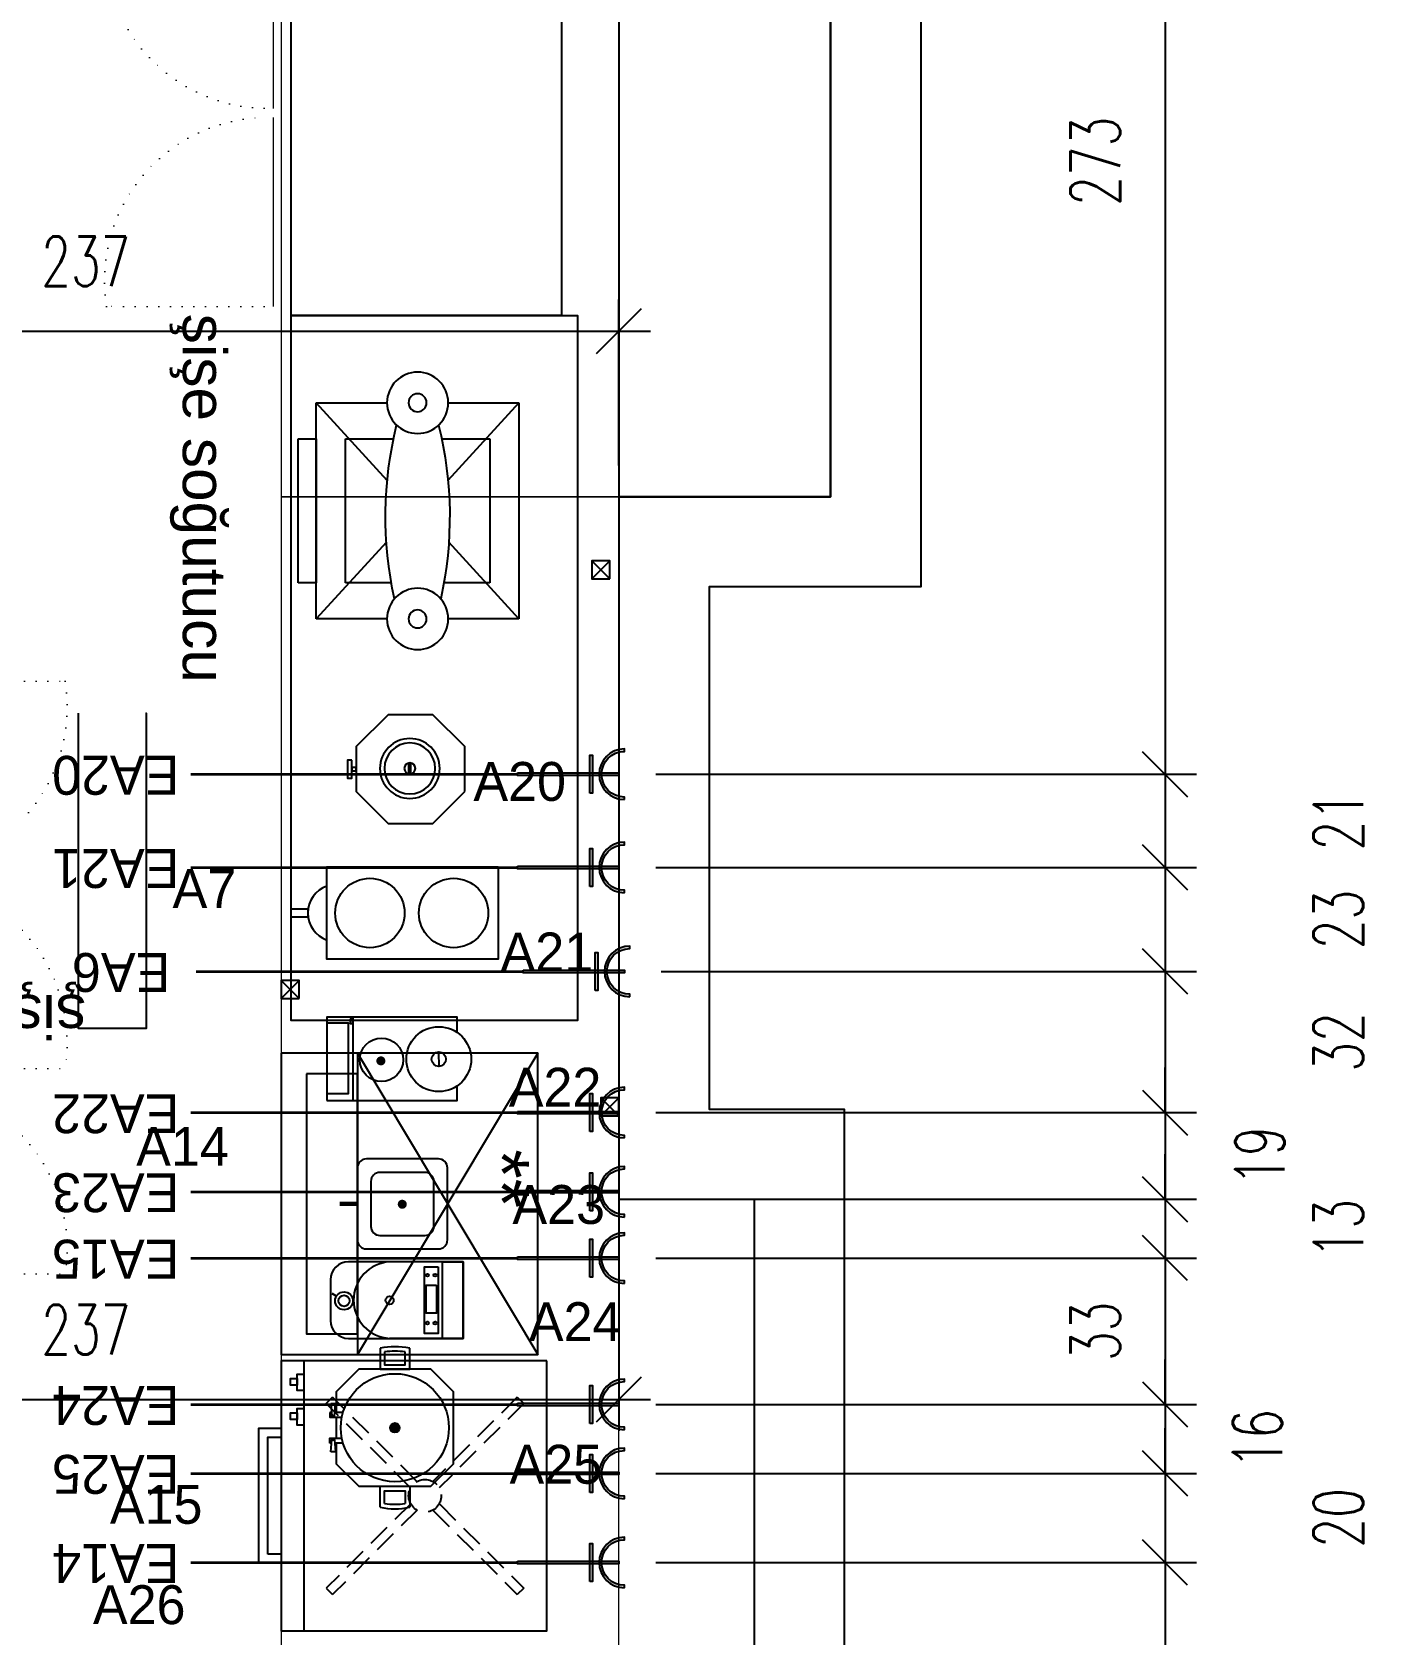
# Model space of a CAD drawing. Header units: centimetres. Extents: x 129282 to 136766, y 26190 to 28185.
# Drawn here: x 133593.8 to 133891.1, y 27158.4 to 27514.4 of the extents above; entities that cross this region are included whole.
import ezdxf
from ezdxf.enums import TextEntityAlignment as Align

# ---------------------------------------------------------------- set-up
doc = ezdxf.new("R2010")
doc.units = ezdxf.units.CM
doc.header["$LTSCALE"] = 10
doc.header["$MEASUREMENT"] = 0
doc.header["$PDMODE"] = 3
doc.header["$PDSIZE"] = 20
doc.linetypes.add('DASHED', pattern=[0.75, 0.5, -0.25])
doc.linetypes.add('DOT', pattern=[0.25, 0, -0.25])
for name, color, linetype in [('-DWG_ANA', 7, 'Continuous'), ('002 Çizgi', 7, 'Continuous'), ('ELEKTRİK', 10, 'Continuous'), ('Kıtc-002 Çizgi', 7, 'Continuous'), ('Kıtc-006 Yazı 001', 1, 'Continuous'), ('Kıtc-040 Detay', 7, 'Continuous'), ('LP-DIMENSION_INT_100', 51, 'Continuous'), ('S2000-002 Çizgi', 7, 'Continuous')]:
    doc.layers.add(name, color=color, linetype=linetype)
for name, color, linetype, lineweight in [('-DWG_DETAY1', 7, 'Continuous', 9), ('-DWG_DETAY4', 7, 'DOT', 18), ('ARK_AHŞAP', 45, 'Continuous', 15), ('ELK', 1, 'Continuous', 35)]:
    doc.layers.add(name, color=color, linetype=linetype, lineweight=lineweight)
doc.styles.add('GP_A_104_0.00_REV09$0$TRdimension', font='simplex.shx', dxfattribs={"width": 0.7})
doc.styles.get("Standard").update_dxf_attribs({"font": 'arial.ttf'})
doc.styles.add('TAKSİM', font='GOTHIC.TTF', dxfattribs={"height": 7})
doc.dimstyles.new('GP_A_104_0.00_REV09$0$tr-100', dxfattribs={"dimscale": 100, "dimtxt": 0.15, "dimasz": 0.1, "dimexe": 0.07, "dimexo": 0.07, "dimgap": 0.1, "dimtad": 1, "dimdec": 0, "dimrnd": 0.5, "dimzin": 0, "dimdsep": 46, "dimtxsty": 'GP_A_104_0.00_REV09$0$TRdimension', "dimblk": 'GP_A_104_0.00_REV09$0$_Oblique', "dimcen": 0.2, "dimdle": 0.07, "dimadec": 0, "dimazin": 0, "dimtfac": 1, "dimtdec": 0, "dimtmove": 2, "dimatfit": 3, "dimldrblk": 'GP_A_104_0.00_REV09$0$_Oblique', "dimfxl": 1, "dimtolj": 1, "dimtzin": 0, "dimarcsym": 0})

# ---------------------------------------------------------------- blocks, each defined once
blk = doc.blocks.new('A$C14D17327')
at = {"layer": 'Kıtc-002 Çizgi', "color": 1, "elevation": -1.444281839363095e-08}
blk.add_lwpolyline([(-3.628785634646192e-06, 4.000000733699835), (3.999996371214365, 4.000000733699835), (3.999996371214365, 7.336998351092916e-07), (-3.628785634646192e-06, 7.336998351092916e-07)], close=True, dxfattribs=at)
for points in [[(-3.628785634646192e-06, 4.000000733699835), (3.999996371214365, 7.336998351092916e-07)], [(-3.628785634646192e-06, 7.336998351092916e-07), (3.999996371214365, 4.000000733699835)]]:
    blk.add_lwpolyline(points, dxfattribs=at)
blk = doc.blocks.new('A$C50025146')
at = {"layer": 'ELEKTRİK'}
h = blk.add_hatch(color=256, dxfattribs=at)
edge = h.paths.add_edge_path()
edge.add_line((23.70435837441619, 11.25333161261187), (23.70435837441619, 10.69066721622039))
edge.add_ellipse((23.70435837441619, 5.626687648689767), major_axis=(3.580774291992597, -3.580774291992606), ratio=0.9999999999999413, start_angle=134.9999999999983, end_angle=314.9999999999983)
edge.add_line((23.70435837441619, 0.5627080811555061), (23.70435837441619, 4.368476402305532e-05))
edge.add_ellipse((23.70435837441619, 5.626687648689767), major_axis=(3.978638102213783, 3.978638102213774), ratio=0.9999999999999128, start_angle=45.0000000000025, end_angle=225.0000000000025, ccw=False)
for points in [[(16.0258407970905, 9.846670621633166), (16.5885051934838, 9.846670621633166), (16.5885051934838, 1.406704675742731), (16.0258407970905, 1.406704675742731)], [(6.940050297998823e-05, 5.345355450490388), (6.940050297998823e-05, 5.908019846885509), (22.50664525620232, 5.908019846885509), (22.50664525620232, 5.345355450490388)]]:
    blk.add_hatch(color=256, dxfattribs=at).paths.add_polyline_path(points)
at = {"layer": 'ELEKTRİK', "elevation": 4.798666618537076e-08}
blk.add_lwpolyline([(23.70435837441437, 4.368476402305532e-05), (23.70435837441619, 0.5627080811555061, -0.9999999999999944), (23.70435837441619, 10.69066721622039), (23.70435837441619, 11.25333161261187, 0.9999999999999944)], format="xyb", close=True, dxfattribs=at)
at = {"layer": 'ELEKTRİK'}
for points, elevation in [([(16.0258407970905, 1.406704675742731), (16.0258407970905, 9.846670621633166), (16.5885051934838, 9.846670621633166), (16.5885051934838, 1.406704675742731)], 4.791194770819646e-08), ([(6.940050297998823e-05, 5.908019846885509), (22.50664525620232, 5.908019846885509), (22.50664525620232, 5.345355450490388), (6.940050297998823e-05, 5.345355450490388)], 4.794507297291503e-08)]:
    blk.add_lwpolyline(points, close=True, dxfattribs=dict(at, elevation=elevation))
blk = doc.blocks.new('kj')
at = {"layer": 'LP-DIMENSION_INT_100', "color": 2}
for p, q in [((131086.3708292574, 27746.20180650527), (131086.3708292574, 27411.20180650527)), ((131086.3708292574, 27411.20180650527), (131039.3708292574, 27411.20180650527)), ((131039.3708292574, 27411.20180650527), (131039.3708292574, 27255.20180650527)), ((131039.3708292574, 27255.20180650527), (131069.3708292574, 27255.20180650527)), ((131069.3708292574, 27255.20180650527), (131069.3708292574, 27060.20180650527))]:
    blk.add_line(p, q, dxfattribs=at)
blk.add_lwpolyline([(131017.3708292574, 27812.20180650527), (131017.3708292574, 28182.20188558778), (131037.3708292574, 28182.20180650527), (131037.3708292574, 27766.20180650527), (131106.3708292574, 27766.20180650527), (131106.3708292574, 27391.20180650527), (131059.3708292574, 27391.20180650527), (131059.3708292574, 27275.20180650527), (131089.3708292574, 27275.20180650527), (131089.3708292574, 27040.20180650527), (131014.3708292574, 27040.20180650527), (131014.3708292574, 26954.20180650527), (130705.3708292574, 26954.20180650527), (130673.3708292574, 26954.20180650527), (130673.3708292574, 26460.20180650527), (130786.3708292574, 26460.20180650527), (130786.3708292574, 26190.20180650527), (130177.3708292574, 26190.20180650527), (130177.3708292574, 26268.20180650527), (130197.3708292574, 26268.20180650527)], dxfattribs=at)
blk = doc.blocks.new('A$C3DDB3116')
at = {"layer": 'Kıtc-002 Çizgi'}
blk.add_lwpolyline([(0, 45.94388592757605), (20.5, 45.94388592757605), (20.5, 7.943885927576049), (0, 7.943885927576049), (0, 45.94388592757605)], dxfattribs=at)
blk.add_lwpolyline([(9.32030720738112, 3.716934940661303), (11.17969279261888, 3.716934940661303), (11.17969279261888, 3.916356945e-07), (9.32030720738112, 3.916356945e-07)], close=True, dxfattribs=at)
for centre in [(10.25, 36.07355959114648), (10.25, 17.49615891259964)]:
    blk.add_circle(centre, 7.7041675199398, dxfattribs=at)
blk.add_arc((10.25, 10.08300312604115), 6.366068185379845, 199.6344892319642, 340.3655107680358, dxfattribs=at)
blk = doc.blocks.new('A$C139E487F')
at = {"layer": '002 Çizgi'}
h = blk.add_hatch(color=256, dxfattribs=at)
edge = h.paths.add_edge_path()
edge.add_arc((17.99999612943065, 14.42379954371063), 1.056601320851767, 0, 360)
for points in [[(21.39834627806795, 1.423799543710629), (25.99999612943066, 1.423799543710629), (30.99999612943066, 6.423799543710627), (30.99999612943066, 22.42379954371017), (25.99999612943066, 27.42379954371017), (9.999996129430656, 27.42379954371063), (4.999996129430653, 22.42379954371063), (4.999996129430653, 6.423799543710627), (9.999996129430656, 1.423799543710629), (14.60164598079336, 1.423799543710629)], [(0.3410994679898067, 11.13762314152154), (4.999996129430653, 11.13762314152154), (4.999996129430653, 17.70997594589971), (0.3410994679898067, 17.70997594589971)], [(1.175239893388607, 12.13762314152154), (3.999996129430654, 12.13762314152154), (3.999996129430654, 16.70997594589971), (1.175239893388607, 16.70997594589971)], [(35.6588927908715, 11.13762314152154), (30.99999612943066, 11.13762314152154), (30.99999612943066, 17.70997594589971), (35.6588927908715, 17.70997594589971)], [(34.82475236547271, 12.13762314152154), (31.99999612943067, 12.13762314152154), (31.99999612943067, 16.70997594589971), (34.82475236547271, 16.70997594589971)], [(15.69294810384053, 1.423799543710629), (20.30704415502078, 1.423799543710629)]]:
    blk.add_lwpolyline(points, dxfattribs=at)
for radius in [12, 1.056601320851767]:
    blk.add_circle((17.99999612943065, 14.42379954371063), radius, dxfattribs=at)
for centre, radius, start, end in [((15.99999612943065, 14.42379954371063), 16, 168.1479024790555, 191.8520975209444), ((15.99999612943065, 14.42379954371063), 15, 171.2332824511255, 188.7667175488744), ((19.99999612943065, 14.42379954371063), 15, 351.2332824511257, 8.766717548874434), ((19.99999612943065, 14.42379954371063), 16, 348.1479024790555, 11.85209752094445)]:
    blk.add_arc(centre, radius, start, end, dxfattribs=at)
at = {"layer": 'Kıtc-002 Çizgi'}
for points in [[(12.6743581895962, 0.2028289459340158), (15.33411898951544, 0.4113599386455462), (15.33411898951544, 1.036961581563444), (12.6743581895962, 1.245492574274974)], [(23.32563406926511, 0.2028289459340158), (20.66587326934587, 0.4113599386455462), (20.66587326934587, 1.036961581563444), (23.32563406926511, 1.245492574274974)]]:
    blk.add_lwpolyline(points, close=True, dxfattribs=at)
for points in [[(14.60164598079336, 2.91505433551083), (14.60164598079336, 1.094389047841104)], [(14.60164598079336, -4.9521568144e-06), (15.69294810384053, -4.9521568144e-06), (15.69294810384053, 2.693561653113647)], [(14.60164598079336, 0.3539324723678874), (14.60164598079336, -4.9521568144e-06)], [(21.39834627806795, -4.9521568144e-06), (20.30704415502078, -4.9521568144e-06), (20.30704415502078, 2.693561653113647)], [(21.39834627806795, 2.91505433551083), (21.39834627806795, 1.094389047841104)], [(21.39834627806795, 0.3539324723678874), (21.39834627806795, -4.9521568144e-06)]]:
    blk.add_lwpolyline(points, dxfattribs=at)
blk = doc.blocks.new('A$C59BC7357')
at = {"layer": 'Kıtc-002 Çizgi'}
for p, q in [((15.12829715010411, 11.88111248356472), (15.12829715010411, 14.54643285678139)), ((15.6877665087286, 14.55403393296547), (15.6877665087286, 11.87351140738065))]:
    blk.add_line(p, q, dxfattribs=at)
blk.add_lwpolyline([(28.96305045062582, 18.92436851171988), (28.96305045062582, 7.83874144868787), (21.12432838063069, 1.93787109311e-05), (10.0387013175914, 1.93787109311e-05), (2.199979247632654, 7.83874144868787), (2.199979247632654, 18.92436851172169), (10.0387013175914, 26.763090581695), (21.12432838063069, 26.763090581695), (28.96305045062582, 18.92436851171988)], dxfattribs=at)
for points in [[(1.099979247634109, 11.18155498020314), (-2.07523644349e-05, 11.18155498020314), (-2.07523644349e-05, 15.5815549802046), (1.099979247634109, 15.5815549802046)], [(2.199979247632654, 12.95083901084945), (1.099979247634109, 12.95083901084945), (1.099979247634109, 13.8122709495583), (2.199979247632654, 13.8122709495583)]]:
    blk.add_lwpolyline(points, close=True, dxfattribs=at)
for radius in [7.380020349039551, 6.280354452516027, 1.365548569891687]:
    blk.add_circle((15.42618928454794, 13.21377267017306), radius, dxfattribs=at)
blk = doc.blocks.new('A$C0D0247C1')
at = {"layer": 'Kıtc-002 Çizgi'}
for points in [[(2.00000372270915, -2.6455654734e-06), (18.00000372270915, -2.6455654734e-06, 0.4142135623730951), (20.00000372270915, 1.999997354434524), (20.00000372270915, 17.99999735443452, 0.4142135623730951), (18.00000372270915, 19.99999735443452), (2.00000372270915, 19.99999735443452, 0.4142135623730951), (3.7227091525e-06, 17.99999735443452), (3.7227091525e-06, 1.999997354434524, 0.4142135623730951)], [(5.000003722709152, 2.999997354434527), (15.00000372270915, 2.999997354434527, 0.4142135623730951), (17.00000372270915, 4.999997354434527), (17.00000372270915, 14.99999735443452, 0.4142135623730951), (15.00000372270915, 16.99999735443453), (5.000003722709152, 16.99999735443453, 0.4142135623730951), (3.000003722709152, 14.99999735443452), (3.000003722709152, 4.999997354434527, 0.4142135623730951)]]:
    blk.add_lwpolyline(points, format="xyb", close=True, dxfattribs=at)
at = {"layer": 'Kıtc-002 Çizgi', "const_width": 1}
blk.add_lwpolyline([(9.529593044990175, 10.07703353394754, 1), (10.52959304499018, 10.07703353394754, 1)], format="xyb", close=True, dxfattribs=at)
blk.add_lwpolyline([(20.00000372270915, 9.999997354434527), (23.94642073028535, 9.999997354434527)], dxfattribs=at)
blk = doc.blocks.new('A$C64277205')
at = {"layer": '002 Çizgi'}
blk.add_lwpolyline([(3.999998905655957, -1.2235504983e-06), (12.99999890565596, -1.2235504983e-06, 0.4142135623730951), (16.99999890565595, 3.999998776449501), (16.99999890565595, 29.4999987764495), (-1.0943440429e-06, 29.4999987764495), (-1.0943440429e-06, 3.999998776449501, 0.4142135623730951)], format="xyb", close=True, dxfattribs=at)
for points in [[(-1.0943440429e-06, 29.4999987764495), (16.99999890565595, 29.4999987764495), (16.99999890565595, 24.89423785071995), (-1.0943440429e-06, 24.89423785071995)], [(1.082798404931962, 23.89423785071995), (15.91719940637995, 23.89423785071995), (15.91719940637995, 20.91708277172438), (1.082798404931962, 20.91708277172438)], [(5.147045962632544, 23.56678662316518), (11.40497187482833, 23.56678662316518), (11.40497187482833, 21.23683564979002), (5.147045962632544, 21.23683564979002)]]:
    blk.add_lwpolyline(points, close=True, dxfattribs=at)
for points in [[(16.99999890565595, 13.13875007592833), (16.99999890565595, 24.89423785071995), (-1.0943440429e-06, 24.89423785071995), (-1.0943440429e-06, 13.13875007592833)], [(16.99999890565595, 13.13875007592833), (16.99999890565595, 24.89423785071995), (16.99999890565595, 24.89423785071995), (16.99999890565595, 13.13875007592833)]]:
    blk.add_lwpolyline(points, dxfattribs=at)
for centre, radius in [((2.957001011462125, 23.23098573285824), 0.3300703154636722), ((2.957001011462125, 21.57263654009694), 0.3300703154636722), ((13.59501682599875, 23.23098573285824), 0.3300703154636722), ((13.59501682599875, 21.57263654009694), 0.3300703154636722), ((8.539213857744471, 13.13875007592833), 0.9009771394321432)]:
    blk.add_circle(centre, radius, dxfattribs=at)
blk.add_arc((8.499998905655957, 13.65437507592833), 8.515625, 183.4714091778583, 356.5285908221417, dxfattribs=at)
at = {"layer": 'Kıtc-002 Çizgi', "const_width": 0.5}
blk.add_lwpolyline([(7.587792582437032, 1.28488142006381), (7.005243219049588, 0.3364663143929647)], dxfattribs=at)
at = {"layer": 'Kıtc-002 Çizgi'}
for radius in [1.97873943567356, 1.236714920307349]:
    blk.add_circle((8.655807772200205, 3.023645473846045), radius, dxfattribs=at)
blk = doc.blocks.new('A$C1C4536AD')
at = {"layer": 'Kıtc-002 Çizgi'}
for points in [[(2.01157999982e-05, 28.99999704501534), (2.01157999982e-05, -2.9549846658e-06), (18.5000201158, -2.9549846658e-06)], [(3.393773136379421, 28.99999704501534), (2.01157999982e-05, 28.99999704501534), (2.01157999982e-05, 26.83592764717833)], [(18.5000201158, 26.94517544774135), (18.5000201158, 28.99999704501534), (15.20260738836532, 28.99999704501534)], [(18.5000201158, -2.9549846658e-06), (18.5000201158, 28.99999704501534)], [(7.820016030372244, 24.80569616124785), (10.9241793334877, 24.87957735737655)], [(2.01157999982e-05, 5.789409619375874), (18.5000201158, 5.789409619375874)], [(1.255036892371208, -2.9549846658e-06), (1.255036892371208, 4.773534077990914), (16.97179361416147, 4.773534077990914), (16.97179361416147, -2.9549846658e-06)]]:
    blk.add_lwpolyline(points, dxfattribs=at)
at = {"layer": 'Kıtc-002 Çizgi', "const_width": 1}
blk.add_lwpolyline([(9.179013317620957, 12.02365259960606, 1), (10.17901331762095, 12.02365259960606, 1)], format="xyb", close=True, dxfattribs=at)
at = {"layer": 'Kıtc-002 Çizgi'}
blk.add_lwpolyline([(0.3311747672651109, 5.235296101103813), (1.347417936712189, 5.235296101103813), (1.347417936712189, 5.789409619375874), (0.3311747672651109, 5.789409619375874)], close=True, dxfattribs=at)
for centre, radius in [((9.298190262372373, 24.87957735737655), 7.2), ((9.298190262372373, 24.87957735737655), 1.6), ((9.434795124906486, 12.1522605923019), 4.818717173746343)]:
    blk.add_circle(centre, radius, dxfattribs=at)
blk = doc.blocks.new('A$C4BA16D23')
at = {"layer": 'S2000-002 Çizgi'}
for points in [[(7.276000000000001e-12, 57.00000502803232), (66.92282027316831, 16.90880379103782)], [(7.276000000000001e-12, 16.90880379103782), (66.92282027316831, 57.00000502803232)], [(7.276000000000001e-12, 16.90880379103782), (66.92282027316831, 16.90880379103782)]]:
    blk.add_lwpolyline(points, dxfattribs=at)
for points in [[(7.276000000000001e-12, 5.0280323194e-06), (66.92282027316831, 5.0280323194e-06), (66.92282027316831, 57.00000502803232), (7.276000000000001e-12, 57.00000502803232)], [(4.592155032444679, 5.636271282367487), (62.33066524073092, 5.636271282367487), (62.33066524073092, 16.90880379103782), (4.592155032444679, 16.90880379103782)]]:
    blk.add_lwpolyline(points, close=True, dxfattribs=at)
blk.add_text('**', height=12, dxfattribs=at).set_placement((21.33419822880205, 43.00696894165412))
blk = doc.blocks.new('A$C521B02A0')
at = {"layer": 'S2000-002 Çizgi'}
blk.add_line((6.645013539604406, 9.999989333815392), (10.64030204325354, 9.999989333815392), dxfattribs=at)
for points in [[(1.35396039695e-05, 63.99998933381539), (1.35396039695e-05, 9.999989333815392), (60.00001353960397, 9.999989333815392), (60.00001353960397, 63.99998933381539)], [(1.35396039695e-05, 63.99998933381539), (1.35396039695e-05, 4.999989333815392), (60.00001353960397, 4.999989333815392), (60.00001353960397, 63.99998933381539)], [(3.000013539603969, 9.999989333815392), (6.645013539604406, 9.999989333815392), (6.645013539604406, 8.541989333816673), (3.000013539603969, 8.541989333816673)], [(3.967120478631842, 8.541989333816673), (5.425120478632379, 8.541989333816673), (5.425120478632379, 7.083989333817952), (3.967120478631842, 7.083989333817952)], [(10.64030204325354, 9.999989333815392), (14.28530204325397, 9.999989333815392), (14.28530204325397, 8.541989333816673), (10.64030204325354, 8.541989333816673)], [(11.60740898228141, 8.541989333816673), (13.06540898228195, 8.541989333816673), (13.06540898228195, 7.083989333817952), (11.60740898228141, 7.083989333817952)], [(45.00001353960397, -1.06661846075e-05), (15.00001353960397, -1.06661846075e-05), (15.00001353960397, 4.999989333815392), (45.00001353960397, 4.999989333815392)], [(43.00001353960396, 1.999989333815392), (17.00001353960397, 1.999989333815392), (17.00001353960397, 4.999989333815392), (43.00001353960396, 4.999989333815392)]]:
    blk.add_lwpolyline(points, close=True, dxfattribs=at)
at = {"layer": 'S2000-002 Çizgi', "linetype": 'DASHED'}
for points in [[(8.079703322820933, 57.4220262656927), (9.493916885194265, 58.83623982806603)], [(8.079703322820933, 57.4220262656927), (26.82745726976191, 38.67427231875264)], [(9.493916885194265, 58.83623982806603), (28.24167083213524, 40.08848588112414)], [(31.85775396266036, 40.18788359671272), (50.50611019401367, 58.83623982806603)], [(33.27196752503279, 38.77367003433938), (51.92032375638699, 57.4220262656927)], [(50.50611019401367, 58.83623982806603), (51.92032375638699, 57.4220262656927)], [(26.72805955417425, 35.05818918822661), (8.079703322820933, 16.40983295687329)], [(28.14227311654759, 33.64397562585327), (9.493916885194265, 14.99561939449995)], [(31.7583562470727, 33.74337334144184), (50.50611019401367, 14.99561939449995)], [(33.17256980944512, 35.15758690381517), (51.92032375638699, 16.40983295687329)], [(9.493916885194265, 14.99561939449995), (8.079703322820933, 16.40983295687329)], [(50.50611019401367, 14.99561939449995), (51.92032375638699, 16.40983295687329)]]:
    blk.add_lwpolyline(points, dxfattribs=at)
blk.add_circle((30.00001353960397, 36.91592961128299), 3.627241701654384, dxfattribs=at)
blk = doc.blocks.new('A$C6C415FB2')
at = {"layer": '-DWG_ANA', "color": 0, "elevation": 2.130162094693402e-10}
blk.add_lwpolyline([(101.4556414397084, 164.1590925792334), (41.45564143970842, 164.1590925792334), (41.45564143970842, 29.1590925792334), (101.4556414397084, 29.1590925792334)], close=True, dxfattribs=at)
at = {"layer": '-DWG_DETAY1', "color": 0}
for p, q in [((37.45564143970842, 120.1590924717239), (37.45564143970842, 162.1590923642216)), ((37.45564143970842, 76.15909247172385), (37.45564143970842, 118.1590923642216)), ((37.45564143970842, 30.51946913664142), (37.45564143970842, 72.51946902913915))]:
    blk.add_line(p, q, dxfattribs=at)
at = {"layer": '-DWG_DETAY4', "color": 0, "elevation": 2.130162094693402e-10}
for points in [[(35.45564143970842, 162.1590923642216), (0.4556414397084154, 162.1590923642216, 0.4548848171033103), (35.45564143970842, 120.1894023543355, 0.4142135623730951)], [(35.45564143970842, 76.1590925792334), (0.4556414397084154, 76.1590925792334, -0.4548848171033103), (35.45564143970842, 118.1287825891122, -0.4142135623730951)], [(35.45564143970842, 30.51946924415097), (0.4556414397084154, 30.51946924415097, -0.4548848171033103), (35.45564143970842, 72.4891592540298, -0.4142135623730951)]]:
    blk.add_lwpolyline(points, format="xyb", dxfattribs=at)
blk = doc.blocks.new('A$C451D4DAD')
at = {"layer": 'Kıtc-002 Çizgi', "extrusion": (0, 0, -1)}
for p, q in [((6.800836584759963, 49.0000111293084), (54.80083658475996, 49.0000111293084)), ((6.800836584759963, 49.0000111293084), (24.05723781898087, 33.24360989509387)), ((6.800836584759963, 33.30085157862232), (6.800836584759963, 49.0000111293084)), ((54.80083658475996, 49.0000111293084), (37.73765410212764, 33.43682864668972)), ((54.80083658475996, 49.0000111293084), (54.80083658475905, 33.30085157862232)), ((14.80083658475996, 42.50001112930839), (46.80083658475996, 42.50001112930839)), ((14.80083658475905, 31.84686514818987), (14.80083658475996, 42.50001112930839)), ((46.80083658475996, 42.50001112930839), (46.80083658475814, 32.34259959550854)), ((24.05723781898087, 19.75641236354204), (6.800836584758142, 4.000011129309314)), ((6.800836584758142, 4.000011129309314), (6.800836584759053, 19.6991706799954)), ((14.80083658475996, 10.50001112930931), (14.80083658475905, 21.15315711042695)), ((37.73765410212764, 19.56319361193255), (54.80083658475905, 4.000011129309314)), ((46.80083658475903, 20.65742266310826), (46.80083658475996, 10.50001112930931)), ((54.80083658475996, 19.6991706799954), (54.80083658475905, 4.000011129309314)), ((46.80083658475996, 10.50001112930931), (14.80083658475996, 10.50001112930931)), ((54.80083658475905, 4.000011129309314), (6.800836584758142, 4.000011129309314)), ((14.80083658475996, 4.000011129309314), (46.80083658475996, 4.000011129309314)), ((14.80083658475996, 1.11293093141e-05), (14.80083658475996, 4.000011129309314)), ((46.80083658475996, 4.000011129309314), (46.80083658475996, 1.11293093141e-05)), ((46.80083658475996, 1.11293093141e-05), (14.80083658475996, 1.11293093141e-05))]:
    blk.add_line(p, q, dxfattribs=at)
for centre, radius in [((-6.800836584759963, 26.50001112930932), 6.800840449306996), ((-54.80083658475905, 26.50001112930932), 6.800840449306996), ((-6.800836584759963, 26.50001112930932), 2.000840449306996), ((-54.80083658475905, 26.50001112930932), 2.000840449306996)]:
    blk.add_circle(centre, radius, dxfattribs=at)
for centre, start, end in [((-32.09412413121572, -51.3878694719524), 76.15972577369256, 102.3998245764193), ((-32.09412413121572, 104.3878917305587), 257.6001754240611, 283.8402742264086)]:
    blk.add_arc(centre, 85.01222759961435, start, end, dxfattribs=at)
blk = doc.blocks.new('GP_A_104_0.00_REV09$0$_Oblique')
at = {"color": 0, "linetype": 'ByBlock', "lineweight": -2}
blk.add_line((-0.5, -0.5), (0.5, 0.5), dxfattribs=at)
blk = doc.blocks.new('*D48')
at = {"color": 0, "lineweight": -2, "transparency": 16777216}
for p, q in [((133845.3892474523, 27628.89252634503), (133845.3892474523, 27342.59442337771)), ((133730.3409583094, 27621.89252634503), (133852.3892474523, 27621.89252634503)), ((133732.3410082385, 27349.59442337771), (133852.3892474523, 27349.59442337771))]:
    blk.add_line(p, q, dxfattribs=at)
at = {"layer": 'Defpoints', "color": 0, "transparency": 16777216}
for p in [(133723.3410118544, 27621.89252634503, 0.5047545142941264), (133725.3410082385, 27349.59442337771), (133845.3892474523, 27349.59442337771)]:
    blk.add_point(p, dxfattribs=at)
at = {"color": 0, "lineweight": -2, "transparency": 16777216, "xscale": 10, "yscale": 10, "zscale": 10}
for p, rotation in [((133845.3892474523, 27621.89252634503), 90), ((133845.3892474523, 27349.59442337771), 270)]:
    blk.add_blockref('GP_A_104_0.00_REV09$0$_Oblique', p, dxfattribs=dict(at, rotation=rotation))
at = {"color": 0, "transparency": 16777216, "insert": (133829.8892474523, 27485.74347486132), "char_height": 11, "attachment_point": 5, "rotation": 90, "style": 'GP_A_104_0.00_REV09$0$TRdimension'}
blk.add_mtext('\\A1;273', dxfattribs=at)
blk = doc.blocks.new('*D49')
at = {"color": 0, "lineweight": -2, "transparency": 16777216}
for p, q in [((133845.3892474525, 27356.59442337771), (133845.3892474525, 27321.89217949725)), ((133732.3410082385, 27349.59442337771), (133852.3892474525, 27349.59442337771)), ((133732.3410082385, 27328.89217949725), (133852.3892474525, 27328.89217949725))]:
    blk.add_line(p, q, dxfattribs=at)
at = {"layer": 'Defpoints', "color": 0, "transparency": 16777216}
for p in [(133725.3410082385, 27349.59442337771), (133725.3410082385, 27328.89217949725), (133845.3892474525, 27328.89217949725)]:
    blk.add_point(p, dxfattribs=at)
at = {"color": 0, "lineweight": -2, "transparency": 16777216, "xscale": 10, "yscale": 10, "zscale": 10}
for p, rotation in [((133845.3892474525, 27349.59442337771), 90), ((133845.3892474525, 27328.89217949725), 270)]:
    blk.add_blockref('GP_A_104_0.00_REV09$0$_Oblique', p, dxfattribs=dict(at, rotation=rotation))
at = {"color": 0, "transparency": 16777216, "insert": (133883.8892474524, 27339.24330143744), "char_height": 11, "attachment_point": 5, "rotation": 90, "style": 'GP_A_104_0.00_REV09$0$TRdimension'}
blk.add_mtext('\\A1;21', dxfattribs=at)
blk = doc.blocks.new('*D50')
at = {"color": 0, "lineweight": -2, "transparency": 16777216}
for p, q in [((133845.3892474526, 27335.89217949725), (133845.3892474526, 27298.79787637668)), ((133732.3410082385, 27328.89217949725), (133852.3892474526, 27328.89217949725)), ((133733.5387213567, 27305.79787637668), (133852.3892474526, 27305.79787637668))]:
    blk.add_line(p, q, dxfattribs=at)
at = {"layer": 'Defpoints', "color": 0, "transparency": 16777216}
for p in [(133725.3410082385, 27328.89217949725), (133726.5387213567, 27305.79787637668), (133845.3892474526, 27305.79787637668)]:
    blk.add_point(p, dxfattribs=at)
at = {"color": 0, "lineweight": -2, "transparency": 16777216, "xscale": 10, "yscale": 10, "zscale": 10}
for p, rotation in [((133845.3892474526, 27328.89217949725), 90), ((133845.3892474526, 27305.79787637668), 270)]:
    blk.add_blockref('GP_A_104_0.00_REV09$0$_Oblique', p, dxfattribs=dict(at, rotation=rotation))
at = {"color": 0, "transparency": 16777216, "insert": (133883.8892474525, 27317.34502793692), "char_height": 11, "attachment_point": 5, "rotation": 90, "style": 'GP_A_104_0.00_REV09$0$TRdimension'}
blk.add_mtext('\\A1;23', dxfattribs=at)
blk = doc.blocks.new('*D51')
at = {"color": 0, "lineweight": -2, "transparency": 16777216}
for p, q in [((133845.3892474527, 27312.79787637668), (133845.3892474527, 27267.43651539174)), ((133733.5387213567, 27305.79787637668), (133852.3892474527, 27305.79787637668)), ((133732.3410082385, 27274.43651539174), (133852.3892474527, 27274.43651539174))]:
    blk.add_line(p, q, dxfattribs=at)
at = {"layer": 'Defpoints', "color": 0, "transparency": 16777216}
for p in [(133726.5387213567, 27305.79787637668), (133725.3410082385, 27274.43651539174), (133845.3892474527, 27274.43651539174)]:
    blk.add_point(p, dxfattribs=at)
at = {"color": 0, "lineweight": -2, "transparency": 16777216, "xscale": 10, "yscale": 10, "zscale": 10}
for p, rotation in [((133845.3892474527, 27305.79787637668), 90), ((133845.3892474527, 27274.43651539174), 270)]:
    blk.add_blockref('GP_A_104_0.00_REV09$0$_Oblique', p, dxfattribs=dict(at, rotation=rotation))
at = {"color": 0, "transparency": 16777216, "insert": (133883.8892474527, 27290.11719588417), "char_height": 11, "attachment_point": 5, "rotation": 90, "style": 'GP_A_104_0.00_REV09$0$TRdimension'}
blk.add_mtext('\\A1;32', dxfattribs=at)
blk = doc.blocks.new('*D52')
at = {"color": 0, "lineweight": -2, "transparency": 16777216}
for p, q in [((133845.3892474529, 27274.43651539174), (133845.3892474529, 27284.43651539174)), ((133732.3410082385, 27274.43651539174), (133852.3892474529, 27274.43651539174)), ((133845.3892474529, 27274.43651539174), (133845.3892474529, 27255.20180650528)), ((133732.3410082385, 27255.20180650528), (133852.3892474529, 27255.20180650528)), ((133845.3892474529, 27255.20180650528), (133845.3892474529, 27245.20180650528))]:
    blk.add_line(p, q, dxfattribs=at)
at = {"layer": 'Defpoints', "color": 0, "transparency": 16777216}
for p in [(133725.3410082385, 27274.43651539174), (133725.3410082385, 27255.20180650528), (133845.3892474529, 27255.20180650528)]:
    blk.add_point(p, dxfattribs=at)
at = {"color": 0, "lineweight": -2, "transparency": 16777216, "xscale": 10, "yscale": 10, "zscale": 10}
for p, rotation in [((133845.3892474529, 27274.43651539174), 270), ((133845.3892474529, 27255.20180650528), 90)]:
    blk.add_blockref('GP_A_104_0.00_REV09$0$_Oblique', p, dxfattribs=dict(at, rotation=rotation))
at = {"color": 0, "transparency": 16777216, "insert": (133866.4309368099, 27264.81916094847), "char_height": 11, "attachment_point": 5, "rotation": 90, "style": 'GP_A_104_0.00_REV09$0$TRdimension'}
blk.add_mtext('\\A1;19', dxfattribs=at)
blk = doc.blocks.new('*D53')
at = {"color": 0, "lineweight": -2, "transparency": 16777216}
for p, q in [((133845.3892474529, 27255.20180650528), (133845.3892474529, 27265.20180650528)), ((133732.3410082385, 27255.20180650528), (133852.3892474529, 27255.20180650528)), ((133845.3892474529, 27255.20180650528), (133845.3892474529, 27242.13100125914)), ((133732.3410082385, 27242.13100125914), (133852.3892474529, 27242.13100125914)), ((133845.3892474529, 27242.13100125914), (133845.3892474529, 27232.13100125914))]:
    blk.add_line(p, q, dxfattribs=at)
at = {"layer": 'Defpoints', "color": 0, "transparency": 16777216}
for p in [(133725.3410082385, 27255.20180650528), (133725.3410082385, 27242.13100125914), (133845.3892474529, 27242.13100125914)]:
    blk.add_point(p, dxfattribs=at)
at = {"color": 0, "lineweight": -2, "transparency": 16777216, "xscale": 10, "yscale": 10, "zscale": 10}
for p, rotation in [((133845.3892474529, 27255.20180650528), 270), ((133845.3892474529, 27242.13100125914), 90)]:
    blk.add_blockref('GP_A_104_0.00_REV09$0$_Oblique', p, dxfattribs=dict(at, rotation=rotation))
at = {"color": 0, "transparency": 16777216, "insert": (133883.8892474529, 27248.66640388217), "char_height": 11, "attachment_point": 5, "rotation": 90, "style": 'GP_A_104_0.00_REV09$0$TRdimension'}
blk.add_mtext('\\A1;13', dxfattribs=at)
blk = doc.blocks.new('*D54')
at = {"color": 0, "lineweight": -2, "transparency": 16777216}
for p, q in [((133845.389247453, 27249.13100125914), (133845.389247453, 27202.62965627477)), ((133732.3410082385, 27242.13100125914), (133852.389247453, 27242.13100125914)), ((133732.3410082385, 27209.62965627477), (133852.389247453, 27209.62965627477))]:
    blk.add_line(p, q, dxfattribs=at)
at = {"layer": 'Defpoints', "color": 0, "transparency": 16777216}
for p in [(133725.3410082385, 27242.13100125914), (133725.3410082385, 27209.62965627477), (133845.389247453, 27209.62965627477)]:
    blk.add_point(p, dxfattribs=at)
at = {"color": 0, "lineweight": -2, "transparency": 16777216, "xscale": 10, "yscale": 10, "zscale": 10}
for p, rotation in [((133845.389247453, 27242.13100125914), 90), ((133845.389247453, 27209.62965627477), 270)]:
    blk.add_blockref('GP_A_104_0.00_REV09$0$_Oblique', p, dxfattribs=dict(at, rotation=rotation))
at = {"color": 0, "transparency": 16777216, "insert": (133829.889247453, 27225.88032876691), "char_height": 11, "attachment_point": 5, "rotation": 90, "style": 'GP_A_104_0.00_REV09$0$TRdimension'}
blk.add_mtext('\\A1;33', dxfattribs=at)
blk = doc.blocks.new('*D55')
at = {"color": 0, "lineweight": -2, "transparency": 16777216}
for p, q in [((133845.3892474532, 27209.62965627477), (133845.3892474532, 27219.62965627477)), ((133732.3410082385, 27209.62965627477), (133852.3892474532, 27209.62965627477)), ((133845.3892474532, 27209.62965627477), (133845.3892474532, 27194.32810577273)), ((133732.3410082385, 27194.32810577273), (133852.3892474532, 27194.32810577273)), ((133845.3892474532, 27194.32810577273), (133845.3892474532, 27184.32810577273))]:
    blk.add_line(p, q, dxfattribs=at)
at = {"layer": 'Defpoints', "color": 0, "transparency": 16777216}
for p in [(133725.3410082385, 27209.62965627477), (133725.3410082385, 27194.32810577273), (133845.3892474532, 27194.32810577273)]:
    blk.add_point(p, dxfattribs=at)
at = {"color": 0, "lineweight": -2, "transparency": 16777216, "xscale": 10, "yscale": 10, "zscale": 10}
for p, rotation in [((133845.3892474532, 27209.62965627477), 270), ((133845.3892474532, 27194.32810577273), 90)]:
    blk.add_blockref('GP_A_104_0.00_REV09$0$_Oblique', p, dxfattribs=dict(at, rotation=rotation))
at = {"color": 0, "transparency": 16777216, "insert": (133865.9287669417, 27201.9788810237), "char_height": 11, "attachment_point": 5, "rotation": 90, "style": 'GP_A_104_0.00_REV09$0$TRdimension'}
blk.add_mtext('\\A1;16', dxfattribs=at)
blk = doc.blocks.new('*D56')
at = {"color": 0, "lineweight": -2, "transparency": 16777216}
for p, q in [((133845.3892474533, 27194.32810577273), (133845.3892474533, 27204.32810577273)), ((133732.3410082385, 27194.32810577273), (133852.3892474533, 27194.32810577273)), ((133845.3892474533, 27194.32810577273), (133845.3892474533, 27174.52602616947)), ((133732.3410082385, 27174.52602616947), (133852.3892474533, 27174.52602616947)), ((133845.3892474533, 27174.52602616947), (133845.3892474533, 27164.52602616947))]:
    blk.add_line(p, q, dxfattribs=at)
at = {"layer": 'Defpoints', "color": 0, "transparency": 16777216}
for p in [(133725.3410082385, 27194.32810577273), (133725.3410082385, 27174.52602616947), (133845.3892474533, 27174.52602616947)]:
    blk.add_point(p, dxfattribs=at)
at = {"color": 0, "lineweight": -2, "transparency": 16777216, "xscale": 10, "yscale": 10, "zscale": 10}
for p, rotation in [((133845.3892474533, 27194.32810577273), 270), ((133845.3892474533, 27174.52602616947), 90)]:
    blk.add_blockref('GP_A_104_0.00_REV09$0$_Oblique', p, dxfattribs=dict(at, rotation=rotation))
at = {"color": 0, "transparency": 16777216, "insert": (133883.8892474532, 27184.42706597106), "char_height": 11, "attachment_point": 5, "rotation": 90, "style": 'GP_A_104_0.00_REV09$0$TRdimension'}
blk.add_mtext('\\A1;20', dxfattribs=at)
blk = doc.blocks.new('*D57')
at = {"color": 0, "lineweight": -2, "transparency": 16777216}
for p, q in [((133845.3892474534, 27181.52602616947), (133845.3892474534, 27053.20180650528)), ((133732.3410082385, 27174.52602616947), (133852.3892474534, 27174.52602616947)), ((133761.1432951203, 27060.20180650528), (133852.3892474534, 27060.20180650528))]:
    blk.add_line(p, q, dxfattribs=at)
at = {"layer": 'Defpoints', "color": 0, "transparency": 16777216}
for p in [(133725.3410082385, 27174.52602616947), (133754.1432951203, 27060.20180650528), (133845.3892474534, 27060.20180650528)]:
    blk.add_point(p, dxfattribs=at)
at = {"color": 0, "lineweight": -2, "transparency": 16777216, "xscale": 10, "yscale": 10, "zscale": 10}
for p, rotation in [((133845.3892474534, 27174.52602616947), 90), ((133845.3892474534, 27060.20180650528), 270)]:
    blk.add_blockref('GP_A_104_0.00_REV09$0$_Oblique', p, dxfattribs=dict(at, rotation=rotation))
at = {"color": 0, "transparency": 16777216, "insert": (133829.8892474534, 27117.36391633733), "char_height": 11, "attachment_point": 5, "rotation": 90, "style": 'GP_A_104_0.00_REV09$0$TRdimension'}
blk.add_mtext('\\A1;115', dxfattribs=at)
blk = doc.blocks.new('*D59')
at = {"color": 0, "lineweight": -2, "transparency": 16777216}
for p, q in [((133487.346339234, 27435.03827244976), (133487.346339234, 27455.03251671296)), ((133724.1432951203, 27418.20180650527), (133724.1432951203, 27455.03251671296)), ((133480.346339234, 27448.03251671296), (133731.1432951203, 27448.03251671296))]:
    blk.add_line(p, q, dxfattribs=at)
at = {"layer": 'Defpoints', "color": 0, "transparency": 16777216}
for p in [(133724.1432951203, 27448.03251671296), (133487.346339234, 27428.03827244976), (133724.1432951203, 27411.20180650527)]:
    blk.add_point(p, dxfattribs=at)
at = {"color": 0, "lineweight": -2, "transparency": 16777216, "xscale": 10, "yscale": 10, "zscale": 10, "rotation": 180}
blk.add_blockref('GP_A_104_0.00_REV09$0$_Oblique', (133487.346339234, 27448.03251671296), dxfattribs=at)
at = {"color": 0, "lineweight": -2, "transparency": 16777216, "xscale": 10, "yscale": 10, "zscale": 10}
blk.add_blockref('GP_A_104_0.00_REV09$0$_Oblique', (133724.1432951203, 27448.03251671296), dxfattribs=at)
at = {"color": 0, "transparency": 16777216, "insert": (133605.7448171771, 27463.53251671296), "char_height": 11, "attachment_point": 5, "style": 'GP_A_104_0.00_REV09$0$TRdimension'}
blk.add_mtext('\\A1;237', dxfattribs=at)
blk = doc.blocks.new('*D60')
at = {"color": 0, "lineweight": -2, "transparency": 16777216}
for p, q in [((133724.1432951203, 27404.20180650527), (133724.1432951203, 27203.74350488693)), ((133487.4175833894, 27256.39724199288), (133487.4175833894, 27203.74350488693)), ((133480.4175833894, 27210.74350488693), (133731.1432951203, 27210.74350488693))]:
    blk.add_line(p, q, dxfattribs=at)
at = {"layer": 'Defpoints', "color": 0, "transparency": 16777216}
for p in [(133724.1432951203, 27411.20180650527), (133487.4175833894, 27263.39724199288), (133724.1432951203, 27210.74350488693)]:
    blk.add_point(p, dxfattribs=at)
at = {"color": 0, "lineweight": -2, "transparency": 16777216, "xscale": 10, "yscale": 10, "zscale": 10, "rotation": 180}
blk.add_blockref('GP_A_104_0.00_REV09$0$_Oblique', (133487.4175833894, 27210.74350488693), dxfattribs=at)
at = {"color": 0, "lineweight": -2, "transparency": 16777216, "xscale": 10, "yscale": 10, "zscale": 10}
blk.add_blockref('GP_A_104_0.00_REV09$0$_Oblique', (133724.1432951203, 27210.74350488693), dxfattribs=at)
at = {"color": 0, "transparency": 16777216, "insert": (133605.7804392548, 27226.24350488693), "char_height": 11, "attachment_point": 5, "style": 'GP_A_104_0.00_REV09$0$TRdimension'}
blk.add_mtext('\\A1;237', dxfattribs=at)

msp = doc.modelspace()

# ---------------------------------------------------------------- linework, layer by layer
msp.add_lwpolyline([(133651.3467224326, 27451.49651041567), (133714.9121047315, 27451.49651041567), (133714.9121047315, 27294.90723835681), (133651.3467224326, 27294.90723835681)], close=True)
at = {"layer": 'ARK_AHŞAP'}
for points in [[(133724.1432951203, 27746.20180650527), (133649.1432997593, 27746.20180650527), (133649.1432997593, 27411.20180650526), (133724.1432951203, 27411.20180650527)], [(133724.1432951203, 27411.20180650527), (133649.1432997593, 27411.20180650526), (133649.1432997593, 27060.20180650526), (133724.1432951203, 27060.20180650527)]]:
    msp.add_lwpolyline(points, close=True, dxfattribs=at)
at = {"layer": 'ELK', "color": 1}
for p, q in [((133629.0966103224, 27349.59442337774), (133701.6367192646, 27349.59442337771)), ((133629.0966103224, 27328.89217949728), (133701.6367192646, 27328.89217949723)), ((133630.2943234407, 27305.79787637672), (133702.8344323827, 27305.79787637666)), ((133629.0966103224, 27274.43651539175), (133701.6367192646, 27274.43651539175)), ((133629.0966103224, 27256.8846638035), (133701.6367192646, 27256.88466380347)), ((133629.0966103224, 27242.13100125914), (133701.6367192646, 27242.13100125914)), ((133629.0966103224, 27209.6296562748), (133701.6367192646, 27209.62965627474)), ((133629.0966103224, 27194.32810577276), (133701.6367192646, 27194.32810577273)), ((133629.0966103224, 27174.52602616951), (133701.6367192646, 27174.52602616948))]:
    msp.add_line(p, q, dxfattribs=at)
at = {"layer": 'LP-DIMENSION_INT_100', "color": 2}
msp.add_lwpolyline([(133771.1432951203, 27746.20180650527), (133724.1432951203, 27746.20180650527), (133724.1432951203, 27411.20180650527), (133771.1432951203, 27411.20180650527)], close=True, dxfattribs=at)
at = {"layer": 'S2000-002 Çizgi', "elevation": -0.5047544998097149}
msp.add_lwpolyline([(133619.1432997593, 27363.13505877557), (133619.1432997593, 27363.13505877557), (133619.1432997593, 27293.13505877552), (133604.1432997593, 27293.13505877552), (133604.1432997593, 27363.13505877557)], dxfattribs=at)

# ---------------------------------------------------------------- block references
at = {"xscale": -1, "rotation": 180}
msp.add_blockref('A$C6C415FB2', (133609.8910809928, 27615.65560299491), dxfattribs=at)
at = {"xscale": -1}
msp.add_blockref('A$C6C415FB2', (133601.59893656, 27208.09010508996), dxfattribs=at)
at = {"layer": '002 Çizgi', "rotation": 270}
for name, p in [('A$C64277205', (133660.0690201042, 27241.30284046509, -1.444281829054365e-08)), ('A$C139E487F', (133659.9545983047, 27222.46086856, -4.332845507780555e-08))]:
    msp.add_blockref(name, p, dxfattribs=at)
at = {"layer": 'ELEKTRİK'}
for p in [(133701.6366498641, 27343.96773572901, -4.794507297291503e-08), (133701.6366498641, 27323.26549184855, -4.794507297291503e-08), (133702.8343629823, 27300.17118872798, -4.790347979956507e-08), (133701.6366498641, 27268.80982774304, -4.794507297291503e-08), (133701.6366498641, 27251.2579761548, -4.794507297291503e-08), (133701.6366498641, 27236.50431361044, -4.794507297291503e-08), (133701.6366498641, 27204.00296862607, -4.794507297291503e-08), (133701.6366498641, 27188.70141812402, -4.794507297291503e-08), (133701.6366498641, 27168.89933852077, -4.794507297291503e-08)]:
    msp.add_blockref('A$C50025146', p, dxfattribs=at)
at = {"layer": 'Kıtc-002 Çizgi', "xscale": -0.8999999999996362, "yscale": 0.8999999999996362, "zscale": 0.8999999999996362, "rotation": 180}
msp.add_blockref('A$C59BC7357', (133663.8250548315, 27362.77907485143, -1.444281829054365e-08), dxfattribs=at)
at = {"layer": 'Kıtc-002 Çizgi'}
for name, p, rotation in [('A$C3DDB3116', (133651.3363001834, 27329.0276064853, -1.444281829054365e-08), 270), ('A$C1C4536AD', (133659.2470997415, 27295.61530633088, -1.444281829054365e-08), 270), ('A$C0D0247C1', (133686.052102245, 27264.16823603908, -1.444281829054365e-08), 180)]:
    msp.add_blockref(name, p, dxfattribs=dict(at, rotation=rotation))
at = {"layer": 'Kıtc-040 Detay', "xscale": -1, "rotation": 270}
for p in [(133718.1392459485, 27392.96587476793), (133649.1432990256, 27299.75504876331), (133720.1432943737, 27273.7293456982, -0.5047544709240781)]:
    msp.add_blockref('A$C14D17327', p, dxfattribs=at)
at = {"layer": 'LP-DIMENSION_INT_100', "color": 2}
msp.add_blockref('kj', (2684.772465862872, 0), dxfattribs=at)
at = {"layer": 'S2000-002 Çizgi', "rotation": 270}
for name, p in [('A$C451D4DAD', (133652.930032926, 27438.89909776239)), ('A$C4BA16D23', (133649.1432947313, 27287.62964882124, -1.444281829054365e-08)), ('A$C521B02A0', (133644.1433104255, 27219.34197417189, -1.444281829054365e-08))]:
    msp.add_blockref(name, p, dxfattribs=at)

# ---------------------------------------------------------------- texts
at = {"style": 'TAKSİM'}
for s, p in [('A20', (133702.0986200015, 27343.68098831843)), ('A7', (133632.0898805162, 27319.92459015099)), ('A21', (133708.1275828547, 27305.79596480761, 1.444283049363095e-08)), ('A22', (133709.953397956, 27275.76462192954)), ('A14', (133627.2170202127, 27262.63812589181, -2.867262057779256e-08)), ('A23', (133710.7546072094, 27249.71982585014)), ('A24', (133714.4134017371, 27223.69106459233, -1.444280629363095e-08)), ('A25', (133710.1173926184, 27192.02408433086)), ('A15', (133621.3781392186, 27183.12547350884, -2.867262057779256e-08)), ('A26', (133617.6108404938, 27160.83360036915))]:
    msp.add_text(s, height=8.639999999999997, dxfattribs=at).set_placement(p, align=Align.CENTER)
at = {"layer": 'ELK', "color": 1, "style": 'TAKSİM'}
for s, p in [('EA20', (133612.4011030725, 27353.68785711221)), ('EA21', (133612.4011030725, 27332.98561323172)), ('EA6', (133613.5988161907, 27309.89131011115)), ('EA22', (133612.4011030725, 27278.52994912624)), ('EA23', (133612.4011030725, 27260.97809753797)), ('EA15', (133612.4011030725, 27246.22443499364)), ('EA24', (133612.4011030725, 27213.72309000924)), ('EA25', (133612.4011030725, 27198.42153950722)), ('EA14', (133612.4011030725, 27178.61945990397))]:
    msp.add_text(s, height=8.64, rotation=180, dxfattribs=at).set_placement(p, align=Align.CENTER)
at = {"layer": 'Kıtc-006 Yazı 001'}
for rotation, p in [(270, (133627.2899616258, 27451.89101645775)), (180, (133605.8026644063, 27300.59886162631))]:
    msp.add_text('şişe soğutucu', height=9.6, rotation=rotation, dxfattribs=at).set_placement(p)

# ---------------------------------------------------------------- dimensions: what is measured, and where the dimension line sits
for base, p1, p2, picture, middle in [((133845.3892474523, 27349.59442337771), (133723.3410118544, 27621.89252634501, 0.5047545142941264), (133725.3410082385, 27349.59442337769), '*D48', (133829.8892474523, 27485.74347486132)), ((133845.3892474525, 27328.89217949725), (133725.3410082385, 27349.59442337769), (133725.3410082385, 27328.89217949724), '*D49', (133883.8892474524, 27339.24330143744)), ((133845.3892474526, 27305.79787637668), (133725.3410082385, 27328.89217949724), (133726.5387213567, 27305.79787637667), '*D50', (133883.8892474525, 27317.34502793692)), ((133845.3892474527, 27274.43651539174), (133726.5387213567, 27305.79787637667), (133725.3410082385, 27274.43651539173), '*D51', (133883.8892474527, 27290.11719588417)), ((133845.3892474529, 27242.13100125914), (133725.3410082385, 27255.20180650527), (133725.3410082385, 27242.13100125912), '*D53', (133883.8892474529, 27248.66640388217)), ((133845.389247453, 27209.62965627477), (133725.3410082385, 27242.13100125912), (133725.3410082385, 27209.62965627476), '*D54', (133829.889247453, 27225.88032876691)), ((133845.3892474533, 27174.52602616947), (133725.3410082385, 27194.32810577271), (133725.3410082385, 27174.52602616946), '*D56', (133883.8892474532, 27184.42706597106)), ((133845.3892474534, 27060.20180650528), (133725.3410082385, 27174.52602616946), (133754.1432951203, 27060.20180650527), '*D57', (133829.8892474534, 27117.36391633733))]:
    dim = msp.add_linear_dim(base=base, p1=p1, p2=p2, angle=90, dimstyle='GP_A_104_0.00_REV09$0$tr-100', override={"dimtxt": 0.11, "dimfxl": 100, "dimfxlon": 1})
    dim.commit()
    dim.dimension.update_dxf_attribs({"geometry": picture, "text_midpoint": middle})
for base, p1, picture, middle in [((133724.1432951203, 27448.03251671296), (133487.346339234, 27428.03827244976), '*D59', (133605.7448171771, 27463.53251671296)), ((133724.1432951203, 27210.74350488693), (133487.4175833894, 27263.39724199288), '*D60', (133605.7804392548, 27226.24350488693))]:
    dim = msp.add_linear_dim(base=base, p1=p1, p2=(133724.1432951203, 27411.20180650527), dimstyle='GP_A_104_0.00_REV09$0$tr-100', override={"dimtxt": 0.11, "dimfxl": 100, "dimfxlon": 1})
    dim.commit()
    dim.dimension.update_dxf_attribs({"geometry": picture, "text_midpoint": middle})
for base, p1, p2, picture, middle in [((133845.3892474529, 27255.20180650528), (133725.3410082385, 27274.43651539173), (133725.3410082385, 27255.20180650527), '*D52', (133866.4309368099, 27264.81916094847)), ((133845.3892474532, 27194.32810577273), (133725.3410082385, 27209.62965627476), (133725.3410082385, 27194.32810577271), '*D55', (133865.9287669417, 27201.9788810237))]:
    dim = msp.add_linear_dim(base=base, p1=p1, p2=p2, angle=90, dimstyle='GP_A_104_0.00_REV09$0$tr-100', override={"dimtxt": 0.11, "dimfxl": 100, "dimfxlon": 1})
    dim.commit()
    dim.dimension.update_dxf_attribs({"geometry": picture, "text_midpoint": middle, "dimtype": 160})

doc.saveas('drawing.dxf')
